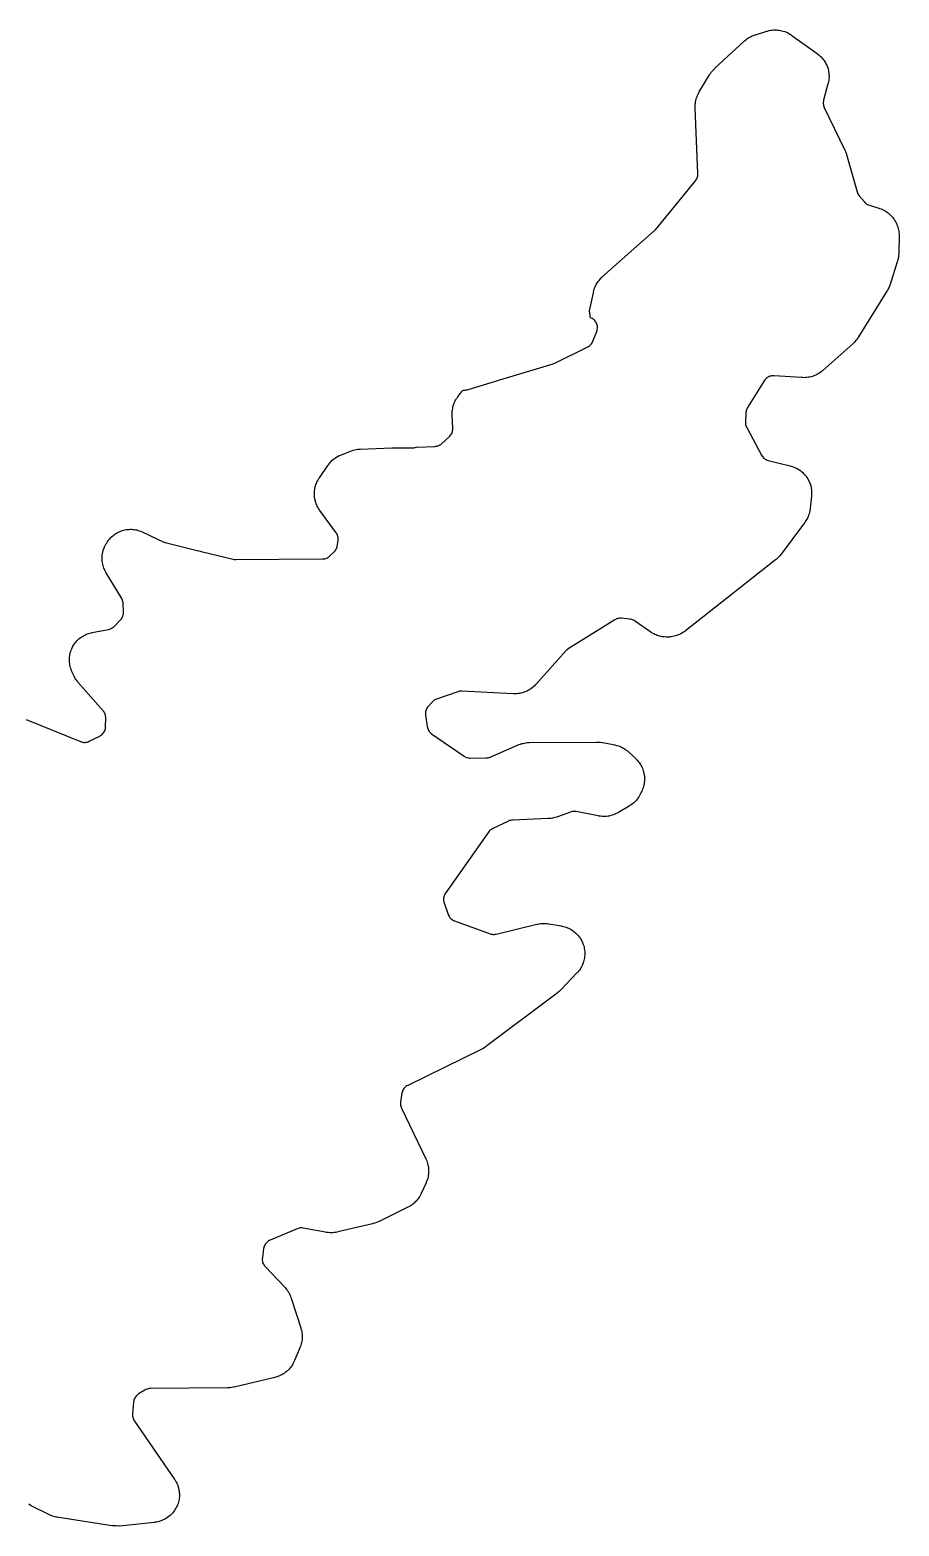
# Model space of a CAD drawing. Header units: millimetres. Extents: x 14 to 182, y 21 to 292.
# Drawn here: x 121.29 to 145.98, y 102.62 to 145.12 of the extents above; entities that cross this region are included whole.
import ezdxf

# ---------------------------------------------------------------- set-up
doc = ezdxf.new("R2010")
doc.units = ezdxf.units.MM
doc.layers.add('CUT', color=7, linetype='CONTINUOUS')

msp = doc.modelspace()

# ---------------------------------------------------------------- linework, layer by layer
at = {"layer": 'CUT'}
msp.add_lwpolyline([(121.1858, 125.5355), (122.7283, 124.9064), (122.7547, 124.897), (122.7819, 124.8902), (122.8096, 124.8859), (122.8376, 124.8842), (122.8656, 124.8851), (122.8934, 124.8887), (122.9208, 124.8948), (122.9475, 124.9035), (122.9732, 124.9146), (123.2754, 125.0622), (123.3015, 125.0766), (123.3261, 125.0935), (123.3489, 125.1128), (123.3696, 125.1343), (123.3881, 125.1577), (123.4042, 125.1829), (123.4177, 125.2095), (123.4285, 125.2373), (123.4365, 125.2661), (123.4415, 125.2955), (123.4437, 125.3252), (123.4491, 125.5765), (123.4484, 125.6044), (123.4452, 125.632), (123.4394, 125.6592), (123.4311, 125.6857), (123.4204, 125.7114), (123.4073, 125.7359), (123.3921, 125.7592), (123.3747, 125.7809), (122.6691, 126.5851), (122.6546, 126.6025), (122.6264, 126.638), (122.6001, 126.675), (122.5818, 126.7036), (122.5593, 126.743), (122.5389, 126.7835), (122.5292, 126.804), (122.4866, 126.8998), (122.478, 126.9206), (122.4619, 126.9625), (122.4478, 127.0052), (122.4389, 127.0377), (122.4292, 127.0815), (122.4236, 127.1147), (122.4183, 127.1594), (122.4161, 127.193), (122.4153, 127.2379), (122.4163, 127.2716), (122.42, 127.3164), (122.4245, 127.3497), (122.4326, 127.3939), (122.4403, 127.4267), (122.4528, 127.4699), (122.4638, 127.5017), (122.4806, 127.5434), (122.4947, 127.574), (122.5155, 127.6138), (122.5326, 127.6429), (122.5573, 127.6804), (122.5772, 127.7076), (122.6055, 127.7425), (122.628, 127.7675), (122.6597, 127.7994), (122.6845, 127.8221), (122.7192, 127.8507), (122.7463, 127.8708), (122.7836, 127.8957), (122.8125, 127.913), (122.8522, 127.9342), (122.8827, 127.9485), (122.9243, 127.9655), (122.956, 127.9767), (122.9991, 127.9896), (123.0427, 128.0002), (123.0647, 128.005), (123.5276, 128.0937), (123.5573, 128.101), (123.5861, 128.1112), (123.6136, 128.1243), (123.6397, 128.1402), (123.6641, 128.1586), (123.6864, 128.1794), (123.8719, 128.3705), (123.8923, 128.3937), (123.9101, 128.4189), (123.9252, 128.4458), (123.9375, 128.474), (123.9469, 128.5034), (123.9532, 128.5336), (123.9563, 128.5643), (123.9563, 128.5951), (123.9441, 128.8289), (123.9411, 128.858), (123.9353, 128.8867), (123.9268, 128.9147), (123.9156, 128.9417), (123.9018, 128.9675), (123.4616, 129.7017), (123.4506, 129.7211), (123.4296, 129.7604), (123.4106, 129.8008), (123.3978, 129.8316), (123.3829, 129.8737), (123.3732, 129.9057), (123.3625, 129.949), (123.3561, 129.9818), (123.3498, 130.0259), (123.3466, 130.0592), (123.3447, 130.1038), (123.3448, 130.1372), (123.3473, 130.1817), (123.3508, 130.215), (123.3576, 130.259), (123.3644, 130.2918), (123.3756, 130.3349), (123.3856, 130.3668), (123.401, 130.4087), (123.414, 130.4395), (123.4335, 130.4796), (123.455, 130.5187), (123.4662, 130.538), (123.4759, 130.5538), (123.4879, 130.5723), (123.5128, 130.6087), (123.5394, 130.6438), (123.5607, 130.6691), (123.5906, 130.7015), (123.6142, 130.7246), (123.6472, 130.7538), (123.673, 130.7745), (123.7087, 130.8004), (123.7363, 130.8185), (123.7744, 130.8408), (123.8037, 130.856), (123.8437, 130.8745), (123.8744, 130.8868), (123.916, 130.9012), (123.9477, 130.9105), (123.9906, 130.9208), (124.0231, 130.9269), (124.0668, 130.933), (124.0997, 130.9359), (124.1437, 130.9376), (124.1768, 130.9373), (124.2208, 130.9347), (124.2536, 130.9311), (124.2972, 130.9243), (124.3295, 130.9175), (124.3722, 130.9064), (124.4037, 130.8965), (124.4451, 130.8813), (124.4856, 130.864), (124.5057, 130.8549), (125.0751, 130.5792), (125.1043, 130.5669), (125.1346, 130.5578), (126.0804, 130.3267), (126.093, 130.3223), (126.1283, 130.3124), (126.1555, 130.3083), (127.0691, 130.085), (127.0933, 130.0801), (127.1178, 130.0773), (127.1425, 130.0764), (129.6045, 130.0947), (129.6357, 130.0965), (129.6666, 130.1016), (129.6967, 130.1099), (129.7258, 130.1213), (129.7536, 130.1356), (129.7797, 130.1528), (129.8039, 130.1725), (129.9266, 130.2839), (129.9475, 130.3048), (129.9661, 130.3275), (129.9825, 130.3521), (129.9963, 130.378), (130.0076, 130.4053), (130.0161, 130.4335), (130.0218, 130.4624), (130.0447, 130.6177), (130.0475, 130.6466), (130.0475, 130.6756), (130.0448, 130.7045), (130.0392, 130.733), (130.0309, 130.7608), (130.02, 130.7877), (130.0065, 130.8134), (129.9907, 130.8377), (129.528, 131.4749), (129.5159, 131.4924), (129.4926, 131.5279), (129.471, 131.5645), (129.4561, 131.5927), (129.4381, 131.6311), (129.4259, 131.6606), (129.4116, 131.7006), (129.4022, 131.731), (129.3917, 131.7722), (129.3853, 131.8034), (129.3787, 131.8453), (129.3753, 131.877), (129.3727, 131.9194), (129.3723, 131.9512), (129.3737, 131.9937), (129.3763, 132.0254), (129.3817, 132.0676), (129.3872, 132.0989), (129.3966, 132.1404), (129.4051, 132.1711), (129.4183, 132.2115), (129.4297, 132.2412), (129.4467, 132.2802), (129.4608, 132.3087), (129.4813, 132.3459), (129.5037, 132.382), (129.5153, 132.3998), (129.7575, 132.7537), (129.7707, 132.7719), (129.7979, 132.8077), (129.8269, 132.8421), (129.8499, 132.8668), (129.8822, 132.8981), (129.9075, 132.9203), (129.9428, 132.9483), (129.9702, 132.9679), (130.0081, 132.9922), (130.0373, 133.0089), (130.0774, 133.0293), (130.1185, 133.0476), (130.1392, 133.0563), (130.4018, 133.1582), (130.4254, 133.1666), (130.473, 133.1821), (130.5214, 133.1949), (130.5581, 133.2025), (130.6076, 133.2098), (130.6574, 133.2144), (130.6824, 133.216), (131.5759, 133.2484), (132.1517, 133.2483), (132.1805, 133.2497), (132.2089, 133.2538), (132.2369, 133.2606), (132.264, 133.2701), (132.2698, 133.2725), (132.2726, 133.2736), (132.7958, 133.2925), (132.8254, 133.295), (132.8547, 133.3005), (132.8832, 133.3089), (132.9108, 133.32), (132.9372, 133.3338), (132.962, 133.3502), (132.9851, 133.3689), (133.2026, 133.5638), (133.2234, 133.5843), (133.2421, 133.6068), (133.2585, 133.631), (133.2725, 133.6567), (133.2839, 133.6836), (133.2927, 133.7116), (133.2986, 133.7402), (133.3018, 133.7693), (133.3021, 133.7985), (133.2875, 134.1844), (133.2872, 134.2061), (133.2877, 134.2495), (133.2902, 134.2928), (133.2937, 134.3251), (133.3004, 134.368), (133.307, 134.3998), (133.3178, 134.4419), (133.3274, 134.4729), (133.3422, 134.5137), (133.3548, 134.5437), (133.3734, 134.5829), (133.3888, 134.6115), (133.4112, 134.6487), (133.4353, 134.6848), (133.4478, 134.7025), (133.5147, 134.7929), (133.5277, 134.8095), (133.5543, 134.8422), (133.5825, 134.8736), (133.599, 134.8904), (133.6012, 134.8901), (133.6284, 134.8894), (133.6556, 134.8911), (133.6825, 134.8953), (133.709, 134.902), (134.7299, 135.2081), (136.1501, 135.6339), (136.1741, 135.6423), (136.1974, 135.6526), (137.1371, 136.1195), (137.1613, 136.133), (137.1843, 136.1486), (137.2056, 136.1664), (137.2253, 136.186), (137.243, 136.2074), (137.2587, 136.2303), (137.2722, 136.2546), (137.2834, 136.28), (137.3912, 136.5589), (137.4005, 136.5872), (137.407, 136.6164), (137.4106, 136.6461), (137.4112, 136.676), (137.4088, 136.7058), (137.4035, 136.7352), (137.3952, 136.7639), (137.3842, 136.7917), (137.3704, 136.8182), (137.3541, 136.8433), (137.3353, 136.8666), (137.3143, 136.8879), (137.2914, 136.907), (137.2666, 136.9237), (137.2403, 136.9379), (137.2186, 136.9469), (137.1908, 137.1471), (137.2954, 137.6575), (137.3, 137.6775), (137.31, 137.7174), (137.3219, 137.7567), (137.3321, 137.7857), (137.3476, 137.8238), (137.3604, 137.8518), (137.3792, 137.8883), (137.3946, 137.915), (137.4167, 137.9496), (137.4344, 137.9748), (137.4595, 138.0073), (137.4861, 138.0386), (137.4998, 138.0539), (137.5375, 138.0944), (139.0249, 139.413), (139.0421, 139.4295), (139.058, 139.4474), (140.196, 140.8373), (140.2144, 140.8624), (140.2302, 140.8893), (140.2431, 140.9177), (140.2529, 140.9473), (140.2597, 140.9777), (140.2632, 141.0087), (140.2636, 141.0399), (140.186, 142.9004), (140.1856, 142.9222), (140.1859, 142.9659), (140.1884, 143.0095), (140.1918, 143.0421), (140.1984, 143.0853), (140.2049, 143.1173), (140.2157, 143.1597), (140.2254, 143.191), (140.2402, 143.232), (140.2528, 143.2622), (140.2716, 143.3017), (140.2923, 143.3402), (140.3031, 143.3592), (140.5949, 143.8448), (140.6063, 143.8627), (140.6297, 143.8978), (140.6548, 143.9318), (140.6748, 143.9564), (140.7029, 143.988), (140.7326, 144.0181), (140.7477, 144.0329), (141.5758, 144.8006), (141.591, 144.814), (141.6219, 144.8402), (141.6539, 144.8649), (141.6787, 144.8823), (141.7128, 144.9041), (141.7391, 144.9192), (141.7751, 144.9378), (141.8026, 144.9505), (141.8401, 144.9658), (141.8782, 144.9794), (141.8974, 144.9858), (142.2212, 145.0852), (142.2434, 145.0913), (142.2881, 145.1026), (142.3332, 145.1115), (142.3674, 145.1165), (142.4132, 145.1207), (142.4477, 145.1222), (142.4937, 145.1217), (142.5281, 145.1196), (142.5739, 145.1145), (142.6079, 145.1089), (142.6529, 145.0991), (142.6862, 145.09), (142.7299, 145.0757), (142.7621, 145.0633), (142.8042, 145.0446), (142.8349, 145.0289), (142.8749, 145.006), (142.9135, 144.9811), (142.9326, 144.9681), (143.6524, 144.4501), (143.6704, 144.4364), (143.7058, 144.4081), (143.7397, 144.3781), (143.764, 144.3543), (143.7947, 144.321), (143.8165, 144.2949), (143.8437, 144.2587), (143.8627, 144.2306), (143.8861, 144.1918), (143.9022, 144.1619), (143.9217, 144.121), (143.9346, 144.0897), (143.9499, 144.047), (143.9596, 144.0145), (143.9705, 143.9705), (143.9769, 143.9372), (143.9833, 143.8923), (143.9864, 143.8585), (143.9882, 143.8132), (143.9878, 143.7793), (143.9851, 143.7341), (143.9813, 143.7003), (143.9741, 143.6556), (143.9645, 143.6113), (143.9592, 143.5893), (143.8344, 143.124), (143.828, 143.0941), (143.8247, 143.0637), (143.8245, 143.0332), (143.8273, 143.0028), (143.8333, 142.9728), (143.8423, 142.9436), (143.8542, 142.9155), (144.4298, 141.7275), (144.4381, 141.7094), (144.4539, 141.6728), (144.468, 141.6356), (144.4804, 141.5978), (144.4862, 141.5788), (144.783, 140.524), (144.7934, 140.4935), (144.807, 140.4642), (144.8237, 140.4366), (144.8433, 140.4109), (144.9931, 140.2348), (145.0125, 140.2141), (145.0338, 140.1952), (145.0568, 140.1785), (145.0813, 140.164), (145.107, 140.1519), (145.1338, 140.1423), (145.4031, 140.0599), (145.4249, 140.0527), (145.4679, 140.0371), (145.5101, 140.0193), (145.541, 140.0044), (145.5812, 139.9824), (145.6104, 139.9644), (145.6482, 139.9385), (145.6754, 139.9176), (145.7103, 139.8879), (145.7353, 139.8644), (145.767, 139.8314), (145.7895, 139.8054), (145.8176, 139.7693), (145.8374, 139.7412), (145.8617, 139.7024), (145.8841, 139.6625), (145.8931, 139.6453), (145.9007, 139.629), (145.9178, 139.5898), (145.933, 139.5498), (145.943, 139.5192), (145.9544, 139.4779), (145.9614, 139.4466), (145.9688, 139.4044), (145.9728, 139.3726), (145.9762, 139.3298), (145.9775, 139.287), (145.9776, 139.2656), (145.9692, 138.7802), (145.9683, 138.7581), (145.9653, 138.714), (145.9602, 138.6701), (145.9548, 138.6374), (145.9454, 138.5942), (145.9339, 138.5516), (145.9277, 138.5303), (145.7223, 137.8942), (145.7132, 137.8686), (145.6934, 137.8179), (145.6705, 137.7685), (145.6447, 137.7206), (145.6311, 137.697), (144.8281, 136.4004), (144.8162, 136.3822), (144.7916, 136.3464), (144.7653, 136.3119), (144.7443, 136.287), (144.7148, 136.2551), (144.6837, 136.2247), (144.6678, 136.2099), (143.8123, 135.4497), (143.7953, 135.4353), (143.7606, 135.4075), (143.7246, 135.3813), (143.6967, 135.3631), (143.6582, 135.3407), (143.6286, 135.3253), (143.5882, 135.3068), (143.5572, 135.2944), (143.5151, 135.2799), (143.4831, 135.2707), (143.4397, 135.2605), (143.4069, 135.2544), (143.3628, 135.2486), (143.3296, 135.2458), (143.2851, 135.2443), (143.2406, 135.245), (143.2184, 135.2459), (142.4236, 135.2979), (142.3943, 135.2984), (142.365, 135.296), (142.3361, 135.2908), (142.3079, 135.2828), (142.2805, 135.272), (142.2544, 135.2586), (142.2297, 135.2427), (142.2067, 135.2245), (142.1855, 135.2041), (142.1665, 135.1818), (142.1497, 135.1577), (141.6745, 134.3981), (141.6595, 134.3712), (141.6474, 134.3428), (141.6382, 134.3134), (141.6321, 134.2832), (141.6291, 134.2525), (141.617, 133.9822), (141.6172, 133.9499), (141.621, 133.918), (141.6281, 133.8866), (141.6386, 133.8561), (141.6522, 133.8269), (142.0724, 133.0432), (142.0885, 133.0164), (142.1074, 132.9915), (142.1288, 132.9687), (142.1524, 132.9482), (142.1781, 132.9303), (142.2054, 132.9152), (142.2342, 132.9029), (142.2641, 132.8938), (142.8875, 132.7382), (142.9082, 132.7326), (142.9492, 132.7202), (142.9896, 132.7059), (143.0194, 132.6938), (143.0582, 132.6757), (143.0867, 132.6608), (143.1236, 132.6391), (143.1505, 132.6216), (143.1853, 132.5965), (143.2104, 132.5765), (143.2426, 132.5482), (143.2656, 132.5258), (143.295, 132.4946), (143.3158, 132.4702), (143.3421, 132.4363), (143.3605, 132.41), (143.3834, 132.3738), (143.3993, 132.3459), (143.4186, 132.3076), (143.4318, 132.2783), (143.4474, 132.2384), (143.4577, 132.208), (143.4694, 132.1668), (143.4768, 132.1355), (143.4845, 132.0933), (143.4889, 132.0615), (143.4926, 132.0188), (143.4939, 131.9867), (143.4935, 131.9439), (143.4911, 131.9011), (143.4894, 131.8797), (143.4536, 131.534), (143.4505, 131.51), (143.4429, 131.4623), (143.4328, 131.4151), (143.4234, 131.3802), (143.4083, 131.3343), (143.3951, 131.3006), (143.3752, 131.2566), (143.3585, 131.2245), (143.3339, 131.1829), (143.3072, 131.1426), (143.2933, 131.1229), (142.6272, 130.2291), (142.615, 130.2135), (142.59, 130.1829), (142.5637, 130.1534), (142.543, 130.1322), (142.5142, 130.1051), (142.4842, 130.0793), (142.469, 130.0667), (139.9085, 128.0526), (139.8898, 128.0386), (139.8518, 128.0118), (139.8124, 127.9869), (139.782, 127.9699), (139.7403, 127.9492), (139.7083, 127.9354), (139.6646, 127.9192), (139.6313, 127.9087), (139.5862, 127.8971), (139.5521, 127.8902), (139.506, 127.8833), (139.4597, 127.8787), (139.4365, 127.8771), (139.4233, 127.8765), (139.4025, 127.876), (139.361, 127.8761), (139.3195, 127.878), (139.2886, 127.8809), (139.2475, 127.8867), (139.2169, 127.8924), (139.1765, 127.9019), (139.1466, 127.9105), (139.1072, 127.9237), (139.0782, 127.9349), (139.0403, 127.9517), (139.0124, 127.9656), (138.9762, 127.9858), (138.9409, 128.0076), (138.9235, 128.019), (138.4613, 128.3357), (138.4355, 128.3515), (138.4083, 128.3647), (138.3798, 128.375), (138.3505, 128.3824), (138.3205, 128.3868), (138.0938, 128.4087), (138.0659, 128.4101), (138.038, 128.4088), (138.0103, 128.405), (137.9831, 128.3987), (137.9566, 128.3898), (137.931, 128.3785), (137.9067, 128.3649), (136.5821, 127.5418), (136.5589, 127.5258), (136.5372, 127.5077), (136.5174, 127.4876), (135.6591, 126.5327), (135.6439, 126.5165), (135.6126, 126.485), (135.5798, 126.455), (135.5541, 126.4338), (135.5185, 126.4072), (135.4908, 126.3887), (135.4528, 126.3657), (135.4234, 126.35), (135.3833, 126.3309), (135.3525, 126.3181), (135.3107, 126.3031), (135.2788, 126.2934), (135.2357, 126.2826), (135.203, 126.2761), (135.1591, 126.2696), (135.1259, 126.2664), (135.0815, 126.2643), (135.0371, 126.2643), (135.0149, 126.2649), (133.5568, 126.3391), (133.5278, 126.3392), (133.4988, 126.3364), (133.4703, 126.3309), (133.4425, 126.3227), (132.8441, 126.1134), (132.8169, 126.1024), (132.791, 126.0888), (132.7665, 126.0727), (132.7438, 126.0544), (132.7229, 126.0339), (132.6055, 125.9069), (132.5865, 125.8842), (132.5698, 125.8598), (132.5556, 125.8338), (132.5441, 125.8065), (132.5353, 125.7782), (132.5293, 125.7492), (132.5262, 125.7197), (132.526, 125.6901), (132.5288, 125.6606), (132.5756, 125.3346), (132.5815, 125.3043), (132.5905, 125.2749), (132.6025, 125.2465), (132.6173, 125.2196), (132.6348, 125.1942), (132.6548, 125.1708), (132.6771, 125.1496), (132.7014, 125.1308), (133.6224, 124.4913), (133.6487, 124.4749), (133.6766, 124.4614), (133.7057, 124.4508), (133.7358, 124.4433), (133.7665, 124.4389), (133.7975, 124.4377), (134.2464, 124.4437), (134.2757, 124.4455), (134.3048, 124.4502), (134.3332, 124.4578), (134.3608, 124.468), (135.1601, 124.8113), (135.1808, 124.8196), (135.2227, 124.8352), (135.2654, 124.8487), (135.2978, 124.8572), (135.3415, 124.8664), (135.3746, 124.8716), (135.4191, 124.8764), (135.4637, 124.879), (135.4861, 124.8797), (137.3858, 124.8948), (137.4087, 124.8944), (137.4546, 124.8924), (137.5003, 124.8881), (137.5457, 124.8814), (137.5684, 124.8775), (137.9047, 124.8106), (137.9254, 124.806), (137.9664, 124.7958), (138.007, 124.7837), (138.0369, 124.7732), (138.0761, 124.7573), (138.1049, 124.7441), (138.1424, 124.7246), (138.1698, 124.7087), (138.2054, 124.6858), (138.2312, 124.6674), (138.2645, 124.6412), (138.2964, 124.6135), (138.3121, 124.5993), (138.498, 124.4224), (138.5134, 124.407), (138.5434, 124.3756), (138.5718, 124.3427), (138.5919, 124.3171), (138.617, 124.2817), (138.6346, 124.2542), (138.6562, 124.2165), (138.671, 124.1875), (138.6888, 124.1479), (138.7007, 124.1176), (138.7147, 124.0765), (138.7237, 124.0452), (138.7336, 124.0029), (138.7395, 123.9708), (138.7453, 123.9278), (138.748, 123.8953), (138.7497, 123.8519), (138.7493, 123.8194), (138.7467, 123.776), (138.7432, 123.7436), (138.7365, 123.7007), (138.7298, 123.6688), (138.719, 123.6267), (138.7093, 123.5957), (138.6944, 123.5548), (138.6776, 123.5148), (138.6687, 123.4949), (138.6374, 123.4294), (138.6274, 123.4098), (138.6065, 123.3711), (138.5837, 123.3334), (138.5653, 123.3061), (138.539, 123.2708), (138.518, 123.2454), (138.4883, 123.2129), (138.4649, 123.1896), (138.4322, 123.1602), (138.4066, 123.1393), (138.3712, 123.1132), (138.3346, 123.0888), (138.3159, 123.0771), (138.0096, 122.8945), (137.9891, 122.883), (137.9476, 122.8611), (137.9049, 122.8414), (137.8723, 122.8283), (137.8278, 122.8131), (137.794, 122.8035), (137.7482, 122.7931), (137.7135, 122.7871), (137.6669, 122.7815), (137.6318, 122.7791), (137.5848, 122.7784), (137.5496, 122.7797), (137.5028, 122.7839), (137.4564, 122.7905), (137.4332, 122.7944), (136.804, 122.9178), (136.7769, 122.9218), (136.7495, 122.9234), (136.7222, 122.9224), (136.695, 122.919), (136.6682, 122.9131), (136.6421, 122.9048), (136.281, 122.7711), (136.2587, 122.7635), (136.2137, 122.7495), (136.1679, 122.7379), (136.1333, 122.731), (136.0866, 122.7242), (136.0397, 122.7198), (136.0161, 122.7183), (135.0056, 122.6782), (134.9755, 122.6754), (134.9458, 122.6697), (134.9169, 122.661), (134.889, 122.6495), (134.4362, 122.435), (134.409, 122.4204), (134.3835, 122.403), (134.3599, 122.3832), (134.3384, 122.361), (134.3194, 122.3367), (133.0943, 120.5986), (133.079, 120.5745), (133.066, 120.549), (133.0555, 120.5224), (133.0476, 120.495), (133.0423, 120.4669), (133.0398, 120.4384), (133.0399, 120.4099), (133.0428, 120.3815), (133.0483, 120.3534), (133.0565, 120.3261), (133.1717, 119.9992), (133.1828, 119.9719), (133.1965, 119.9459), (133.2128, 119.9213), (133.2313, 119.8985), (133.252, 119.8776), (133.2747, 119.8588), (133.299, 119.8423), (133.3249, 119.8283), (133.3521, 119.8169), (134.3646, 119.4484), (134.3926, 119.4398), (134.4214, 119.4339), (134.4506, 119.4308), (134.48, 119.4306), (134.5092, 119.4333), (134.5381, 119.4388), (135.6926, 119.7196), (135.7151, 119.7245), (135.7602, 119.733), (135.8056, 119.7393), (135.8399, 119.7422), (135.8858, 119.7438), (135.9201, 119.7432), (135.9659, 119.7401), (136.0115, 119.7347), (136.0342, 119.7314), (136.3771, 119.6726), (136.3994, 119.6682), (136.4437, 119.6583), (136.4874, 119.6462), (136.5196, 119.6354), (136.5619, 119.619), (136.5929, 119.6051), (136.6333, 119.5844), (136.6627, 119.5675), (136.7008, 119.5428), (136.7284, 119.523), (136.7639, 119.4947), (136.7978, 119.4646), (136.8118, 119.4516), (136.8245, 119.4386), (136.8541, 119.4066), (136.8823, 119.3731), (136.9021, 119.347), (136.9268, 119.311), (136.944, 119.2831), (136.9651, 119.2448), (136.9795, 119.2154), (136.9968, 119.1753), (137.0083, 119.1446), (137.0217, 119.103), (137.0301, 119.0713), (137.0393, 119.0286), (137.0447, 118.9963), (137.0497, 118.9529), (137.0519, 118.9202), (137.0527, 118.8765), (137.0517, 118.8438), (137.0483, 118.8002), (137.0441, 118.7677), (137.0364, 118.7247), (137.0291, 118.6928), (137.0173, 118.6507), (137.007, 118.6196), (136.9911, 118.5789), (136.9778, 118.5489), (136.9581, 118.5099), (136.9419, 118.4814), (136.9185, 118.4445), (136.8997, 118.4177), (136.8728, 118.3833), (136.8443, 118.3502), (136.8296, 118.3339), (136.3829, 117.8633), (136.3697, 117.85), (136.3429, 117.824), (136.3149, 117.799), (136.2859, 117.7753), (136.2712, 117.7637), (134.2723, 116.2602), (134.2549, 116.2477), (134.2195, 116.2237), (134.1831, 116.2014), (134.1456, 116.1808), (134.1266, 116.1709), (132.0224, 115.1421), (131.997, 115.1282), (131.9732, 115.1119), (131.951, 115.0933), (131.9307, 115.0728), (131.9125, 115.0503), (131.8965, 115.0263), (131.8829, 115.0008), (131.8718, 114.9741), (131.8634, 114.9464), (131.8576, 114.9181), (131.8199, 114.6723), (131.8168, 114.6425), (131.8167, 114.6125), (131.8197, 114.5826), (131.8256, 114.5532), (131.8344, 114.5245), (131.846, 114.4968), (132.5367, 113.0593), (132.5457, 113.0393), (132.5627, 112.999), (132.5778, 112.9579), (132.5875, 112.9265), (132.5985, 112.8841), (132.6051, 112.852), (132.6119, 112.8088), (132.6154, 112.7761), (132.618, 112.7324), (132.6183, 112.6996), (132.6166, 112.6559), (132.6137, 112.6232), (132.6078, 112.5798), (132.6018, 112.5476), (132.5916, 112.505), (132.5825, 112.4734), (132.5682, 112.432), (132.552, 112.3914), (132.5434, 112.3712), (132.4068, 112.0721), (132.3972, 112.0524), (132.377, 112.0133), (132.3549, 111.9753), (132.337, 111.9477), (132.3113, 111.912), (132.2908, 111.8862), (132.2617, 111.8532), (132.2388, 111.8296), (132.2067, 111.7996), (132.1815, 111.7783), (132.1466, 111.7516), (132.1195, 111.7329), (132.0822, 111.7097), (132.0438, 111.6883), (132.0243, 111.6781), (131.2106, 111.2769), (131.1875, 111.2663), (131.1406, 111.2464), (131.0926, 111.2292), (131.0438, 111.2147), (131.0192, 111.2081), (130.0395, 110.9772), (130.0166, 110.9724), (129.9706, 110.9641), (129.9243, 110.9581), (129.8893, 110.9555), (129.8426, 110.9544), (129.8076, 110.9554), (129.761, 110.9592), (129.7147, 110.9653), (129.6916, 110.969), (129.0582, 111.0871), (129.0293, 111.0911), (129.0002, 111.0922), (128.9711, 111.0905), (128.9423, 111.086), (128.9141, 111.0787), (128.8867, 111.0687), (128.1131, 110.7427), (128.0877, 110.7305), (128.0635, 110.716), (128.0407, 110.6993), (128.0197, 110.6806), (128.0005, 110.6599), (127.9833, 110.6375), (127.9683, 110.6136), (127.9556, 110.5884), (127.9453, 110.5621), (127.9376, 110.535), (127.9324, 110.5073), (127.8957, 110.2415), (127.8931, 110.2117), (127.8935, 110.1818), (127.8969, 110.1521), (127.9031, 110.1229), (127.9123, 110.0945), (127.9242, 110.0671), (127.9388, 110.041), (127.956, 110.0165), (127.9755, 109.9938), (128.5258, 109.4147), (128.5394, 109.3998), (128.5657, 109.3695), (128.5907, 109.338), (128.6083, 109.3136), (128.6304, 109.28), (128.6458, 109.2541), (128.6647, 109.2187), (128.6777, 109.1916), (128.6935, 109.1546), (128.7076, 109.117), (128.7142, 109.098), (128.9864, 108.2576), (128.9928, 108.2358), (129.0047, 108.1919), (129.0142, 108.1474), (129.0197, 108.1138), (129.0248, 108.0685), (129.0268, 108.0345), (129.0272, 107.989), (129.0259, 107.955), (129.0217, 107.9097), (129.0169, 107.8759), (129.0082, 107.8313), (128.9999, 107.7982), (128.9868, 107.7546), (128.9714, 107.7118), (128.9632, 107.6906), (128.8099, 107.323), (128.8013, 107.3037), (128.7832, 107.2654), (128.7633, 107.2281), (128.7471, 107.2008), (128.7238, 107.1654), (128.7051, 107.1398), (128.6786, 107.1068), (128.6576, 107.0831), (128.628, 107.0527), (128.6049, 107.0311), (128.5726, 107.0036), (128.5475, 106.9842), (128.5129, 106.9599), (128.4861, 106.943), (128.4493, 106.9221), (128.421, 106.9077), (128.3824, 106.8903), (128.3529, 106.8787), (128.3128, 106.865), (128.2721, 106.8533), (128.2517, 106.8479), (127.0939, 106.5714), (127.0689, 106.5661), (127.0188, 106.5571), (126.9681, 106.551), (126.9172, 106.5477), (126.8917, 106.5468), (124.7155, 106.5304), (124.6832, 106.5284), (124.6514, 106.523), (124.6203, 106.5141), (124.5904, 106.502), (124.5619, 106.4867), (124.3821, 106.3774), (124.3587, 106.3617), (124.337, 106.3438), (124.317, 106.324), (124.2989, 106.3024), (124.283, 106.2791), (124.2693, 106.2545), (124.2579, 106.2287), (124.2491, 106.202), (124.2427, 106.1745), (124.239, 106.1466), (124.2097, 105.8027), (124.2086, 105.7732), (124.2105, 105.7437), (124.2152, 105.7145), (124.2228, 105.6859), (124.2332, 105.6582), (124.2462, 105.6317), (124.2618, 105.6066), (125.3942, 103.969), (125.4064, 103.9505), (125.4297, 103.9128), (125.4512, 103.8741), (125.4659, 103.8443), (125.4835, 103.8036), (125.4951, 103.7725), (125.5086, 103.7303), (125.5172, 103.6982), (125.5264, 103.6548), (125.5318, 103.6221), (125.5367, 103.578), (125.5388, 103.5449), (125.5394, 103.5006), (125.5382, 103.4674), (125.5345, 103.4232), (125.53, 103.3903), (125.522, 103.3467), (125.5143, 103.3144), (125.502, 103.2719), (125.4912, 103.2405), (125.4747, 103.1993), (125.4609, 103.1691), (125.4404, 103.1298), (125.4237, 103.1011), (125.3995, 103.064), (125.38, 103.0371), (125.3523, 103.0025), (125.3302, 102.9777), (125.2992, 102.946), (125.2749, 102.9235), (125.2409, 102.895), (125.2144, 102.875), (125.1778, 102.85), (125.1495, 102.8326), (125.1106, 102.8114), (125.0807, 102.7969), (125.0399, 102.7795), (125.0088, 102.7681), (124.9665, 102.7548), (124.9343, 102.7465), (124.8909, 102.7375), (124.8472, 102.7306), (124.8252, 102.7277), (123.8467, 102.6235), (123.8419, 102.6231), (123.7457, 102.6254), (123.724, 102.6259), (123.7175, 102.626), (123.6289, 102.6281), (123.6204, 102.6293), (122.0626, 102.8763), (122.0397, 102.8805), (121.9941, 102.8902), (121.949, 102.9023), (121.9158, 102.913), (121.8722, 102.9297), (121.8295, 102.9485), (121.8084, 102.9585), (121.3528, 103.1891), (121.334, 103.1992), (121.2969, 103.2202), (121.2608, 103.243)], dxfattribs=at)

doc.saveas('drawing.dxf')
